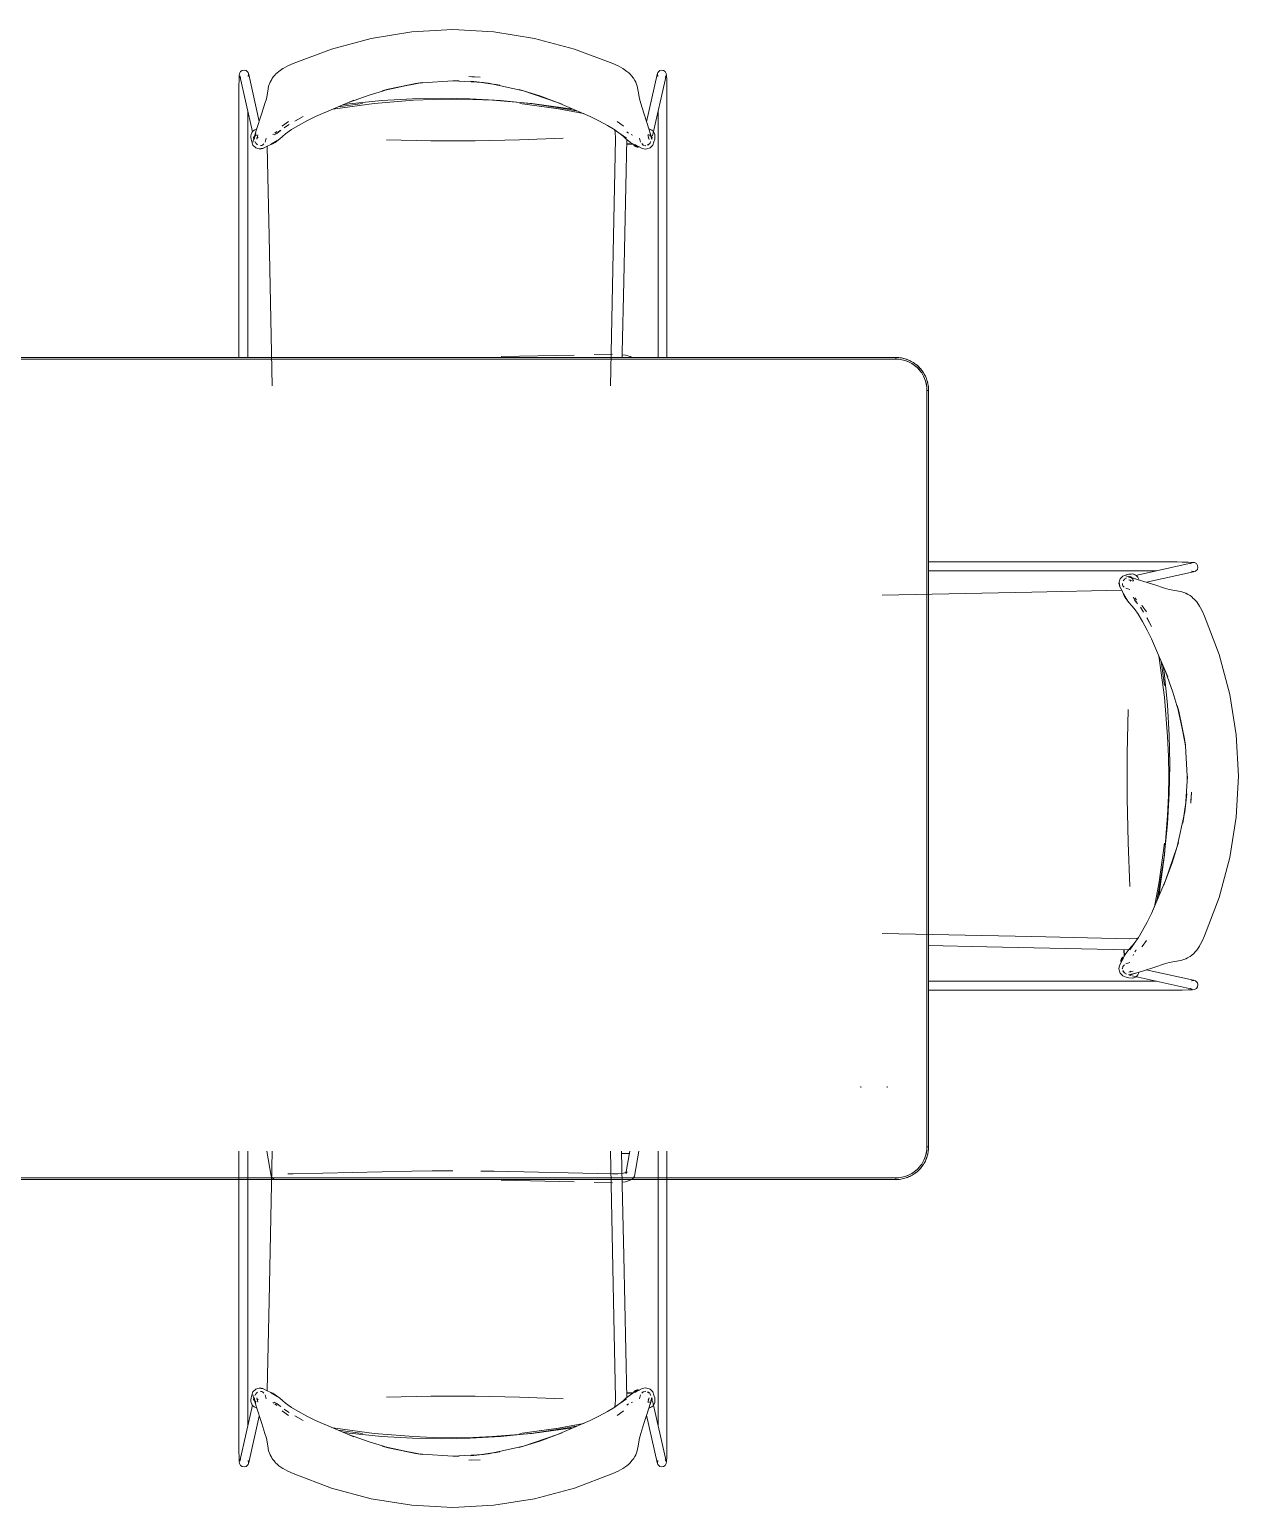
# Model space of a CAD drawing. Header units: millimetres. Extents: x 155927 to 317870, y -36033 to 97293.
# Drawn here: x 222339 to 223809, y 25196 to 26994 of the extents above; entities that cross this region are included whole.
import ezdxf

# ---------------------------------------------------------------- set-up
doc = ezdxf.new("R2010")
doc.units = ezdxf.units.MM
doc.header["$MEASUREMENT"] = 0
doc.layers.add('G-IMPT', color=8, linetype='CONTINUOUS', lineweight=9)
doc.layers.add('I-FURN', color=8, linetype='CONTINUOUS', lineweight=9)

msp = doc.modelspace()

# ---------------------------------------------------------------- linework, layer by layer
at = {"layer": 'G-IMPT'}
for p, q in [((222754.3, 26983.2), (222803.7, 26991.3)), ((222853.6, 26993.9), (222803.7, 26991.3)), ((222853.6, 26993.9), (222903.5, 26991.3)), ((222952.9, 26983.2), (222903.5, 26991.3)), ((222705.9, 26970.2), (222659.2, 26952.7)), ((222705.9, 26970.2), (222754.3, 26983.2)), ((222952.9, 26983.2), (223001.4, 26970.2)), ((223001.4, 26970.2), (223048.2, 26952.6)), ((222647.1, 26946.6), (222652.7, 26949.8)), ((222659.2, 26952.7), (222652.7, 26949.8)), ((223048.2, 26952.6), (223054.6, 26949.8)), ((223054.6, 26949.8), (223060.2, 26946.6)), ((222593.4, 26932.7), (222593.3, 26925.5)), ((222593.7, 26937.9), (222593.4, 26932.7)), ((222594.1, 26940.4), (222593.7, 26937.9)), ((222594.1, 26940.4), (222595.3, 26942.7)), ((222594.3, 26937.7), (222609.7, 26869.5)), ((222594.3, 26937.7), (222595.3, 26935.6)), ((222595.3, 26935.6), (222595.1, 26935.8)), ((222595.3, 26942.7), (222597.4, 26944.2)), ((222597.4, 26944.2), (222600.1, 26944.6)), ((222602.2, 26943.9), (222600.1, 26944.6)), ((222602.2, 26943.9), (222604.1, 26942.1)), ((222604.4, 26941.8), (222604.1, 26942.1)), ((222605.2, 26939.3), (222604.4, 26941.8)), ((222604.4, 26936.9), (222604.9, 26939.5)), ((222604.6, 26937.2), (222604.9, 26939.5)), ((222618, 26881.9), (222605.2, 26939.3)), ((222629.4, 26924.9), (222631.2, 26929.8)), ((222634.2, 26935.1), (222631.2, 26929.8)), ((222632.4, 26932.1), (222631.2, 26929.8)), ((222631.8, 26930.8), (222631.2, 26929.8)), ((222631.8, 26930.8), (222634.2, 26935.1)), ((222634, 26934.6), (222632.4, 26932.1)), ((222634.2, 26935.1), (222634, 26934.6)), ((222634.2, 26935.1), (222635.7, 26937)), ((222635.7, 26937), (222637.5, 26938.9)), ((222638, 26939.5), (222637.5, 26938.9)), ((222638, 26939.5), (222639.8, 26941.3)), ((222641.9, 26943), (222639.8, 26941.3)), ((222641.9, 26943), (222646.8, 26946.4)), ((222647.1, 26946.6), (222646.8, 26946.4)), ((222816.7, 26929.4), (222810.3, 26928.3)), ((222816.7, 26929.4), (222813.2, 26929)), ((222816.7, 26929.2), (222853.6, 26931.7)), ((222853.6, 26931.7), (222890.6, 26929.4)), ((222853.6, 26931.7), (222861.1, 26931.6)), ((222853.6, 26931.7), (222861.1, 26931.6)), ((222886.7, 26935.9), (222873.1, 26936.6)), ((222897, 26928.7), (222875.4, 26931.1)), ((222875.4, 26931.1), (222885.7, 26930)), ((222876.5, 26936.4), (222886.7, 26935.9)), ((222890.6, 26929.4), (222885.7, 26930)), ((222897, 26928.7), (222885.7, 26930)), ((222896.7, 26928.3), (222885.7, 26930)), ((223060.5, 26946.4), (223060.2, 26946.6)), ((223060.5, 26946.4), (223065.4, 26943)), ((223065.4, 26943), (223067.5, 26941.3)), ((223069.3, 26939.5), (223067.5, 26941.3)), ((223071.5, 26937), (223069.3, 26939.5)), ((223073.1, 26935.1), (223071.5, 26937)), ((223073.1, 26935.1), (223073.3, 26934.6)), ((223073.3, 26934.6), (223074.8, 26932.1)), ((223076, 26929.8), (223074.8, 26932.1)), ((223076, 26929.8), (223077.8, 26924.9)), ((223102.1, 26939.3), (223089.2, 26881.7)), ((223096.5, 26864.7), (223113, 26937.7)), ((223102.1, 26939.3), (223102.9, 26941.8)), ((223102.8, 26936.9), (223102.4, 26939.5)), ((223102.7, 26937.2), (223102.4, 26939.5)), ((223104.8, 26943.5), (223102.9, 26941.8)), ((223102.9, 26941.8), (223103.2, 26942.1)), ((223104.8, 26943.5), (223105.1, 26943.9)), ((223107.2, 26944.6), (223105.1, 26943.9)), ((223107.2, 26944.6), (223109.9, 26944.2)), ((223112, 26942.7), (223109.9, 26944.2)), ((223113, 26937.7), (223111.9, 26935.5)), ((223112.1, 26935.8), (223111.9, 26935.5)), ((223113.2, 26940.4), (223112, 26942.7)), ((223113.6, 26937.9), (223113.2, 26940.4)), ((223113.8, 26932.7), (223113.6, 26937.9)), ((223114, 26925.5), (223113.8, 26932.7)), ((222593.2, 26919.3), (222593.3, 26925.5)), ((222593.2, 26594.9), (222593.2, 26919.3)), ((222626.7, 26909.6), (222628.3, 26918.8)), ((222628.3, 26918.8), (222629.4, 26924.9)), ((222751.6, 26913.9), (222726.6, 26905.3)), ((222751.6, 26913.9), (222767.8, 26919.1)), ((222767.7, 26919.4), (222810.3, 26928.7)), ((222767.7, 26919.4), (222774.8, 26921.3)), ((222774.8, 26921.3), (222767.8, 26919.1)), ((222774.8, 26921.3), (222810.3, 26928.7)), ((222810.3, 26928.3), (222774.8, 26921.3)), ((222816.7, 26929.2), (222811.3, 26928.8)), ((222910.8, 26926.2), (222896.7, 26928.3)), ((222897, 26928.7), (222939.5, 26919.4)), ((222910.8, 26926.2), (222903.7, 26927.5)), ((222939.5, 26919.4), (222934.3, 26920.8)), ((222934.3, 26920.8), (222939.5, 26919.2)), ((222980.7, 26905.3), (222939.5, 26919.4)), ((222939.5, 26919.4), (222959.2, 26913.3)), ((222959.2, 26913.3), (222939.5, 26919.2)), ((222980.7, 26905.3), (222959.2, 26913.3)), ((222980.7, 26905.2), (222959.2, 26913.3)), ((223078.9, 26918.8), (223077.8, 26924.9)), ((223078.9, 26918.8), (223080.5, 26909.6)), ((223114, 26925.5), (223114, 26919.3)), ((223114, 26594.9), (223114, 26919.3)), ((222604.1, 26894.2), (222604.1, 26594.9)), ((222625, 26904), (222621.2, 26892)), ((222626.7, 26909.6), (222625, 26904)), ((222686.6, 26888), (222733, 26907.9)), ((222710.4, 26897.6), (222708.6, 26897.2)), ((222757.7, 26904), (222710.4, 26897.6)), ((222714, 26899.7), (222743.6, 26903.8)), ((222714, 26899.7), (222743.6, 26903.8)), ((222719.8, 26902.2), (222727.5, 26903.4)), ((222726.6, 26905.3), (222733, 26907.9)), ((222767.2, 26907.5), (222727.5, 26903.4)), ((222757.7, 26904), (222805.5, 26907.8)), ((222767.2, 26907.5), (222804.3, 26909.6)), ((222820.6, 26909.9), (222804.3, 26909.6)), ((222805.5, 26907.8), (222829.6, 26908.7)), ((222820.6, 26909.9), (222839.4, 26910.3)), ((222853.6, 26909.1), (222829.6, 26908.7)), ((222858.3, 26909.9), (222839.4, 26910.3)), ((222877.7, 26908.8), (222853.6, 26909.1)), ((222874.5, 26909.6), (222858.3, 26909.9)), ((222911.6, 26907.5), (222874.5, 26909.6)), ((222901.8, 26907.8), (222877.7, 26908.8)), ((222901.8, 26907.8), (222949.6, 26904)), ((222951.4, 26903.4), (222911.6, 26907.5)), ((222982.3, 26897.4), (222935.2, 26903.8)), ((222935.2, 26903.8), (222982.5, 26897.3)), ((222949.6, 26904), (222996.9, 26897.6)), ((222990.5, 26897.5), (222951.4, 26903.4)), ((222986.5, 26903.1), (222980.7, 26905.3)), ((222980.7, 26905.3), (223020.7, 26888.1)), ((222986.5, 26903.1), (222980.7, 26905.2)), ((222982.3, 26897.4), (223012.6, 26891.6)), ((223012.6, 26891.6), (222982.5, 26897.3)), ((222990.5, 26897.5), (223005.6, 26894.6)), ((222996.9, 26897.6), (223000.1, 26897)), ((223080.5, 26909.6), (223082.2, 26904)), ((223086.1, 26892), (223082.2, 26904)), ((223103.2, 26594.9), (223103.2, 26894.2)), ((222621.2, 26892), (222614.4, 26870.9)), ((222645.9, 26876.3), (222646.4, 26876.7)), ((222653.7, 26882), (222646.4, 26876.7)), ((222648.4, 26874.5), (222654.4, 26878.5)), ((222648.4, 26874.5), (222652.4, 26877.2)), ((222654.4, 26878.5), (222652.4, 26877.2)), ((222656.6, 26871.9), (222665.6, 26877.3)), ((222661.2, 26882.5), (222671.6, 26888)), ((222661.2, 26882.5), (222662.2, 26883)), ((222671.6, 26888), (222662.2, 26883)), ((222676, 26882.7), (222665.6, 26877.3)), ((222686.6, 26888), (222676, 26882.7)), ((223011.3, 26892.2), (223020.7, 26888.1)), ((223011.3, 26892.2), (223020.7, 26888)), ((223031.3, 26882.7), (223020.7, 26888)), ((223031.3, 26882.7), (223041.7, 26877.3)), ((223041.7, 26877.3), (223050.7, 26871.9)), ((223060.8, 26876.7), (223053.5, 26882)), ((223061.3, 26876.3), (223060.8, 26876.7)), ((223090, 26879.5), (223086.1, 26892)), ((223093.8, 26867.8), (223090, 26879.5)), ((222608.1, 26866.3), (222607.8, 26864.6)), ((222607.9, 26863.3), (222607.8, 26864.6)), ((222608.1, 26860.6), (222607.9, 26863.3)), ((222608.1, 26866.3), (222609.8, 26869.7)), ((222608.1, 26866.3), (222609.6, 26869.5)), ((222608.1, 26866.3), (222608.2, 26866.6)), ((222609.1, 26857.3), (222608.1, 26860.6)), ((222609.8, 26869.7), (222608.2, 26866.6)), ((222609.6, 26869.5), (222611.7, 26871.6)), ((222611.4, 26871.3), (222609.6, 26869.5)), ((222609.8, 26869.7), (222609.6, 26869.5)), ((222611.4, 26871.3), (222609.8, 26869.7)), ((222610.2, 26857), (222612.6, 26864.9)), ((222610.2, 26857), (222611.9, 26862.6)), ((222611.1, 26861.7), (222612.6, 26864.9)), ((222611.1, 26861.7), (222612.4, 26863.8)), ((222611.1, 26863.3), (222611.5, 26861.4)), ((222611.9, 26871.7), (222611.7, 26871.6)), ((222611.7, 26860.3), (222613.8, 26868.4)), ((222611.7, 26860.3), (222613.4, 26867.2)), ((222614.1, 26872.8), (222611.9, 26871.7)), ((222611.9, 26862.6), (222614.4, 26870.9)), ((222612.4, 26863.8), (222614.2, 26865.4)), ((222613.5, 26856.1), (222612.7, 26857.7)), ((222613.8, 26868.4), (222613.4, 26867.2)), ((222614.1, 26872.8), (222614.2, 26872.8)), ((222614.1, 26872.8), (222614.6, 26872.8)), ((222614.1, 26872.8), (222614.6, 26872.8)), ((222614.2, 26872.8), (222614.6, 26872.8)), ((222614.6, 26865.7), (222614.2, 26865.4)), ((222614.9, 26860.4), (222616.4, 26865.9)), ((222614.9, 26860.4), (222616.1, 26862.8)), ((222615.1, 26861.6), (222616.6, 26863.1)), ((222615.1, 26861.6), (222616.1, 26862.8)), ((222616.6, 26863.1), (222615.5, 26862.2)), ((222625.3, 26856.9), (222626.6, 26861.8)), ((222640, 26858.8), (222631.7, 26854)), ((222635.8, 26866.8), (222634.6, 26866.1)), ((222636.1, 26866), (222639.9, 26867.9)), ((222639.3, 26867.6), (222636.1, 26866)), ((222636.4, 26856.5), (222640, 26858.8)), ((222637, 26867.7), (222639.4, 26869.8)), ((222637.6, 26856.7), (222643.1, 26861)), ((222639.3, 26867.6), (222642, 26869.3)), ((222639.3, 26867.6), (222641.5, 26869)), ((222639.3, 26867.6), (222639.9, 26867.9)), ((222641.1, 26869.2), (222644.2, 26871.3)), ((222643.6, 26870.9), (222641.1, 26869.2)), ((222641.5, 26869), (222642, 26869.3)), ((222643.1, 26861), (222646.3, 26864)), ((222643.6, 26870.9), (222644.2, 26871.3)), ((222650, 26867), (222646.3, 26864)), ((222650, 26867), (222657.4, 26872.4)), ((222656.6, 26871.9), (222657.4, 26872.4)), ((222772.7, 26859.6), (222826.6, 26858.6)), ((222880.7, 26858.6), (222826.6, 26858.6)), ((222880.7, 26858.6), (222934.6, 26859.6)), ((222987.8, 26861.7), (222934.6, 26859.6)), ((223051.5, 26861.2), (223048.9, 26742.4)), ((223057.3, 26867), (223049.9, 26872.4)), ((223049.9, 26872.4), (223050.7, 26871.9)), ((223050.4, 26872.5), (223051.1, 26869.6)), ((223051.1, 26869.6), (223051.5, 26861.2)), ((223065, 26861.9), (223056.8, 26867.5)), ((223061, 26864), (223056.8, 26867.5)), ((223065, 26861.9), (223057.3, 26867)), ((223061, 26864), (223064.2, 26861)), ((223065.2, 26860.7), (223061.4, 26687.8)), ((223069.6, 26856.7), (223064.2, 26861)), ((223065.2, 26869.3), (223065.8, 26869)), ((223067.4, 26867.9), (223065.8, 26869)), ((223070.6, 26866.2), (223072, 26865.6)), ((223082, 26857), (223080.7, 26861.8)), ((223092.4, 26860.3), (223090.8, 26865.9)), ((223091.1, 26862.7), (223092.2, 26861.6)), ((223091.1, 26862.7), (223091.8, 26862.1)), ((223092.4, 26860.3), (223091.4, 26862.4)), ((223092.2, 26861.6), (223091.4, 26862.4)), ((223091.6, 26866.2), (223093, 26865.4)), ((223093.1, 26872.8), (223093, 26872.8)), ((223095.4, 26871.7), (223093, 26872.8)), ((223093, 26872.8), (223095.6, 26871.6)), ((223093.1, 26872.8), (223095.6, 26871.6)), ((223094.9, 26863.8), (223093.4, 26865.1)), ((223095.4, 26862.6), (223093.6, 26868.4)), ((223095.6, 26860.3), (223093.6, 26868.4)), ((223093.8, 26867.8), (223095.6, 26860.3)), ((223094.6, 26857.8), (223093.8, 26856.1)), ((223094.7, 26864.9), (223095.4, 26862.6)), ((223094.7, 26864.9), (223096.2, 26861.7)), ((223094.9, 26863.8), (223096.2, 26861.7)), ((223095.4, 26871.7), (223095.6, 26871.6)), ((223097.5, 26869.7), (223095.6, 26871.6)), ((223095.8, 26861.3), (223096.2, 26863.3)), ((223097.5, 26869.7), (223097.7, 26869.5)), ((223099.1, 26866.6), (223097.7, 26869.5)), ((223099.2, 26860.6), (223098.2, 26857.3)), ((223099.2, 26866.3), (223099.1, 26866.6)), ((223099.2, 26866.3), (223099.4, 26864.6)), ((223099.2, 26860.6), (223099.4, 26864.6)), ((222609.1, 26857.3), (222610.4, 26853.1)), ((222613.7, 26850), (222610.4, 26853.1)), ((222613, 26857.3), (222613.5, 26856.1)), ((222616, 26853.5), (222613.7, 26855.5)), ((222615, 26849.5), (222613.7, 26850)), ((222619.2, 26848.3), (222615, 26849.5)), ((222617.8, 26848.8), (222622.9, 26849.6)), ((222617.8, 26848.8), (222622.5, 26849.3)), ((222619.2, 26848.3), (222622.9, 26849.6)), ((222619.5, 26852.7), (222621.1, 26852.9)), ((222622.1, 26853.4), (222621.1, 26852.9)), ((222622.1, 26853.4), (222623.7, 26854.9)), ((222622.5, 26849.3), (222628.5, 26852.3)), ((222627.5, 26851.8), (222630, 26742.4)), ((222634.5, 26854.8), (222628.5, 26852.3)), ((222636.4, 26856.5), (222631.7, 26854)), ((222634.5, 26854.8), (222637.6, 26856.7)), ((223072.4, 26855), (223065.7, 26854.7)), ((223072.4, 26855), (223065.7, 26854.7)), ((223065.7, 26854.3), (223073.1, 26854.6)), ((223072.7, 26854.8), (223069.6, 26856.7)), ((223072.7, 26854.8), (223077.6, 26852.6)), ((223084, 26849.2), (223075.6, 26853.6)), ((223077.6, 26852.6), (223075.6, 26853.6)), ((223085.2, 26853.4), (223083.4, 26855.1)), ((223084, 26849.2), (223088.1, 26848.3)), ((223085.2, 26853.4), (223085.8, 26853.1)), ((223085.8, 26853.1), (223087.7, 26852.7)), ((223088.3, 26852.6), (223087.7, 26852.7)), ((223092.3, 26849.5), (223088.1, 26848.3)), ((223091.9, 26854.3), (223090.3, 26853.1)), ((223090.3, 26853.1), (223091.3, 26853.9)), ((223090.8, 26853.3), (223093.5, 26855.5)), ((223091.9, 26854.3), (223091.3, 26853.9)), ((223093.6, 26850), (223092.3, 26849.5)), ((223096.8, 26853.1), (223093.6, 26850)), ((223094.2, 26857.3), (223093.8, 26856.1)), ((223096.8, 26853.1), (223098.2, 26857.3)), ((222630, 26742.4), (222633.6, 26560.6)), ((223045.2, 26560.4), (223048.9, 26742.4)), ((223059.6, 26601.2), (223061.4, 26687.8)), ((223392.4, 26595), (221472.4, 26595)), ((223001.1, 26598), (222912.2, 26596)), ((223047.6, 26599.1), (223025.4, 26598.5)), ((223059.4, 26594.9), (223059.6, 26601.2)), ((223059.4, 26598.3), (223063.6, 26597.8)), ((223063.6, 26597.8), (223069.1, 26596)), ((223069.1, 26596), (223071.3, 26595)), ((223392.4, 26593), (223392.4, 26595)), ((223392.4, 26595), (223392.4, 26593)), ((223430.4, 26555), (223432.4, 26555)), ((223432.4, 26555), (223430.4, 26555)), ((223432.4, 25635), (223432.4, 26555)), ((223432.3, 26346.3), (223734.7, 26346.3)), ((223753.1, 26345.2), (223686, 26330.1)), ((223734.7, 26346.3), (223741, 26346.2)), ((223748.2, 26346.1), (223741, 26346.2)), ((223753.4, 26345.8), (223748.2, 26346.1)), ((223753.1, 26345.2), (223751, 26344.2)), ((223751, 26344.2), (223751.2, 26344.4)), ((223755.8, 26345.5), (223753.4, 26345.8)), ((223755.8, 26345.5), (223758.2, 26344.3)), ((223759.3, 26337.3), (223757.5, 26335.5)), ((223758.2, 26344.3), (223759.7, 26342.1)), ((223759.3, 26337.3), (223760, 26339.4)), ((223759.7, 26342.1), (223760, 26339.4)), ((223709.6, 26335.4), (223432.1, 26335.4)), ((223663.8, 26320.3), (223664.9, 26324.5)), ((223663.8, 26320.3), (223665, 26316.6)), ((223664.2, 26321.7), (223665, 26316.6)), ((223664.2, 26321.7), (223664.7, 26317)), ((223664.9, 26324.5), (223665.4, 26325.9)), ((223665.4, 26325.9), (223668.5, 26329.1)), ((223668.2, 26320), (223668.4, 26318.4)), ((223668.8, 26317.4), (223668.4, 26318.4)), ((223672.8, 26330.5), (223668.5, 26329.1)), ((223669, 26323.5), (223671, 26325.8)), ((223671.5, 26326), (223673.1, 26326.8)), ((223672.8, 26326.5), (223671.5, 26326)), ((223672.4, 26329.3), (223678, 26327.6)), ((223672.4, 26329.3), (223680.3, 26326.9)), ((223672.8, 26330.5), (223676, 26331.4)), ((223675.7, 26327.8), (223683.9, 26325.7)), ((223675.7, 26327.8), (223682.6, 26326.1)), ((223675.8, 26324.6), (223678.2, 26323.4)), ((223675.8, 26324.6), (223681.3, 26323.1)), ((223676, 26331.4), (223678.8, 26331.6)), ((223678.7, 26328.4), (223676.8, 26328)), ((223677.1, 26328.4), (223679.2, 26327.1)), ((223677.1, 26328.4), (223680.3, 26326.9)), ((223677.1, 26324.4), (223678.2, 26323.4)), ((223677.1, 26324.4), (223678.5, 26323)), ((223678.5, 26323), (223677.6, 26324)), ((223678, 26327.6), (223686.3, 26325.1)), ((223678.8, 26331.6), (223680.1, 26331.7)), ((223679.2, 26327.1), (223680.9, 26325.3)), ((223681.7, 26331.4), (223680.1, 26331.7)), ((223681.8, 26323.4), (223680.9, 26325.3)), ((223681.7, 26331.4), (223685.2, 26329.7)), ((223681.7, 26331.4), (223682, 26331.3)), ((223681.7, 26331.4), (223684.9, 26329.9)), ((223685.2, 26329.7), (223682, 26331.3)), ((223683.9, 26325.7), (223682.6, 26326.1)), ((223686.7, 26328.1), (223684.9, 26329.9)), ((223685.2, 26329.7), (223684.9, 26329.9)), ((223684.9, 26329.9), (223687, 26327.8)), ((223686.7, 26328.1), (223685.2, 26329.7)), ((223707.4, 26318.3), (223686.3, 26325.1)), ((223687.1, 26327.6), (223687, 26327.8)), ((223688.2, 26325.4), (223687.1, 26327.6)), ((223688.2, 26325.4), (223688.2, 26325.3)), ((223697.3, 26321.5), (223754.7, 26334.3)), ((223719.4, 26314.5), (223707.4, 26318.3)), ((223752.4, 26335.1), (223754.9, 26334.6)), ((223752.6, 26334.9), (223754.9, 26334.6)), ((223754.7, 26334.3), (223757.2, 26335.2)), ((223757.2, 26335.2), (223757.5, 26335.5)), ((223557.8, 26309.5), (223376, 26305.9)), ((223667.2, 26312), (223557.8, 26309.5)), ((223664.7, 26317), (223667.7, 26311.1)), ((223670.2, 26305), (223667.7, 26311.1)), ((223668.8, 26317.4), (223670.3, 26315.8)), ((223672, 26303.1), (223669.5, 26307.8)), ((223674.3, 26299.5), (223669.5, 26307.8)), ((223670.2, 26305), (223672.2, 26301.9)), ((223672, 26303.1), (223674.3, 26299.5)), ((223672.2, 26301.9), (223676.5, 26296.4)), ((223672.4, 26314.2), (223677.2, 26312.9)), ((223683, 26300.2), (223681.4, 26303.4)), ((223681.4, 26303.4), (223683.4, 26299.6)), ((223683, 26300.2), (223683.4, 26299.6)), ((223683, 26300.2), (223684.4, 26298)), ((223683, 26300.2), (223684.8, 26297.5)), ((223683.2, 26302.6), (223685.3, 26300.1)), ((223725, 26312.8), (223719.4, 26314.5)), ((223725, 26312.8), (223734.2, 26311.2)), ((223734.2, 26311.2), (223740.3, 26310.1)), ((223740.3, 26310.1), (223745.3, 26308.3)), ((223746.2, 26307.7), (223745.3, 26308.3)), ((223750.5, 26305.3), (223745.3, 26308.3)), ((223747.5, 26307.1), (223745.3, 26308.3)), ((223746.2, 26307.7), (223750.5, 26305.3)), ((223750.1, 26305.5), (223747.5, 26307.1)), ((223750.5, 26305.3), (223750.1, 26305.5)), ((223750.5, 26305.3), (223752.5, 26303.8)), ((223752.5, 26303.8), (223754.3, 26302)), ((223754.9, 26301.5), (223754.3, 26302)), ((223754.9, 26301.5), (223756.7, 26299.7)), ((223676.5, 26296.4), (223679.4, 26293.2)), ((223682.4, 26289.5), (223679.4, 26293.2)), ((223682.4, 26289.5), (223687.9, 26282.2)), ((223684.4, 26298), (223684.8, 26297.5)), ((223686.3, 26295.9), (223684.6, 26298.4)), ((223684.6, 26298.4), (223686.7, 26295.3)), ((223686.3, 26295.9), (223686.7, 26295.3)), ((223687.4, 26282.9), (223687.9, 26282.2)), ((223687.4, 26282.9), (223692.7, 26273.9)), ((223690, 26291.1), (223693.9, 26285.1)), ((223690, 26291.1), (223692.6, 26287.1)), ((223691.8, 26293.6), (223692.2, 26293.1)), ((223697.4, 26285.8), (223692.2, 26293.1)), ((223693.9, 26285.1), (223692.6, 26287.1)), ((223758.5, 26297.6), (223756.7, 26299.7)), ((223758.5, 26297.6), (223761.8, 26292.7)), ((223762, 26292.4), (223761.8, 26292.7)), ((223762, 26292.4), (223765.2, 26286.8)), ((223768.1, 26280.3), (223765.2, 26286.8)), ((223698.2, 26263.5), (223692.7, 26273.9)), ((223697.9, 26278.3), (223703.4, 26267.9)), ((223697.9, 26278.3), (223698.5, 26277.3)), ((223703.4, 26267.9), (223698.5, 26277.3)), ((223785.7, 26233.6), (223768.1, 26280.3)), ((223703.5, 26252.9), (223698.2, 26263.5)), ((223703.5, 26252.9), (223723.3, 26206.5)), ((223713, 26229.1), (223712.5, 26231.7)), ((223719.4, 26181.8), (223713, 26229.1)), ((223785.7, 26233.6), (223798.7, 26185.2)), ((223715.2, 26225.5), (223719.2, 26195.9)), ((223715.2, 26225.5), (223719.2, 26195.9)), ((223717.7, 26219.7), (223718.8, 26212.1)), ((223722.9, 26172.3), (223718.8, 26212.1)), ((223729.3, 26187.9), (223720.7, 26212.9)), ((223720.7, 26212.9), (223723.3, 26206.5)), ((223719.4, 26181.8), (223723.2, 26134)), ((223729.3, 26187.9), (223734.5, 26171.7)), ((223798.7, 26185.2), (223806.7, 26135.8)), ((223675, 26166.8), (223674, 26112.9)), ((223722.9, 26172.3), (223725, 26135.2)), ((223736.7, 26164.7), (223734.5, 26171.7)), ((223734.9, 26171.8), (223736.7, 26164.7)), ((223734.9, 26171.8), (223744.1, 26129.3)), ((223743.7, 26129.2), (223736.7, 26164.7)), ((223736.7, 26164.7), (223744.1, 26129.3)), ((223723.2, 26134), (223724.2, 26110)), ((223725.4, 26118.9), (223725, 26135.2)), ((223744.8, 26122.8), (223743.7, 26129.2)), ((223744.7, 26122.8), (223744.3, 26127)), ((223744.8, 26122.8), (223744.4, 26126.3)), ((223744.7, 26122.8), (223747.1, 26085.9)), ((223809.3, 26085.9), (223806.7, 26135.8)), ((223674, 26058.8), (223674, 26112.9)), ((223724.5, 26085.9), (223724.2, 26110)), ((223725.4, 26118.9), (223725.8, 26100.1)), ((223724.2, 26061.8), (223724.5, 26085.9)), ((223725.4, 26081.2), (223725.8, 26100.1)), ((223747.2, 26085.9), (223744.8, 26048.9)), ((223747.2, 26085.9), (223747, 26078.4)), ((223747.1, 26085.9), (223747, 26078.4)), ((223809.3, 26085.9), (223806.7, 26036)), ((223725, 26065), (223725.4, 26081.2)), ((223674, 26058.8), (223675, 26004.9)), ((223722.9, 26027.9), (223725, 26065)), ((223723.2, 26037.7), (223724.2, 26061.8)), ((223743.7, 26042.8), (223745.4, 26053.8)), ((223744.1, 26042.5), (223746.5, 26064.1)), ((223744.1, 26042.5), (223745.4, 26053.8)), ((223744.8, 26048.9), (223745.4, 26053.8)), ((223746.5, 26064.1), (223745.4, 26053.8)), ((223751.3, 26052.8), (223752, 26066.4)), ((223751.9, 26063), (223751.3, 26052.8)), ((223723.2, 26037.7), (223719.4, 25989.9)), ((223744.1, 26042.5), (223734.9, 26000)), ((223741.6, 26028.7), (223743.7, 26042.8)), ((223741.6, 26028.7), (223742.9, 26035.9)), ((223798.7, 25986.6), (223806.7, 26036)), ((223718.8, 25988.1), (223722.9, 26027.9)), ((223677.1, 25951.7), (223675, 26004.9)), ((223712.8, 25957.2), (223719.2, 26004.3)), ((223719.2, 26004.3), (223712.8, 25957)), ((223720.7, 25958.8), (223734.9, 26000)), ((223734.9, 26000), (223728.7, 25980.3)), ((223728.7, 25980.3), (223734.7, 26000)), ((223736.3, 26005.2), (223734.7, 26000)), ((223734.9, 26000), (223736.3, 26005.2)), ((223712.9, 25949), (223718.8, 25988.1)), ((223719.4, 25989.9), (223713, 25942.6)), ((223720.7, 25958.8), (223728.7, 25980.3)), ((223720.7, 25958.8), (223728.7, 25980.3)), ((223798.7, 25986.6), (223785.7, 25938.1)), ((223720.7, 25958.8), (223703.5, 25918.8)), ((223718.5, 25953), (223720.7, 25958.8)), ((223718.5, 25953), (223720.7, 25958.8)), ((223712.8, 25957.2), (223707, 25926.9)), ((223707, 25926.9), (223712.8, 25957)), ((223712.9, 25949), (223710, 25933.9)), ((223713, 25942.6), (223712.4, 25939.5)), ((223707.6, 25928.2), (223703.5, 25918.8)), ((223707.6, 25928.2), (223703.5, 25918.8)), ((223785.7, 25938.1), (223768, 25891.3)), ((223698.2, 25908.2), (223692.7, 25897.8)), ((223698.2, 25908.2), (223703.5, 25918.8)), ((223375.8, 25894.3), (223557.8, 25890.6)), ((223676.7, 25888), (223557.8, 25890.6)), ((223685.1, 25888.4), (223676.7, 25888)), ((223682.4, 25882.2), (223687.9, 25889.6)), ((223687.9, 25889.1), (223685.1, 25888.4)), ((223692.7, 25897.8), (223687.4, 25888.8)), ((223687.9, 25889.6), (223687.4, 25888.8)), ((223768, 25891.3), (223765.2, 25884.9)), ((223432.1, 25879.6), (223503.2, 25878.1)), ((223676.1, 25874.3), (223503.2, 25878.1)), ((223669.7, 25874.5), (223670.1, 25866.4)), ((223670.5, 25867.2), (223670.1, 25874.5)), ((223670.5, 25867.1), (223670.1, 25874.5)), ((223670.2, 25866.8), (223672.2, 25869.9)), ((223672.2, 25869.9), (223676.5, 25875.3)), ((223679.4, 25878.5), (223676.5, 25875.3)), ((223677.3, 25874.5), (223682.9, 25882.7)), ((223677.3, 25874.5), (223682.4, 25882.2)), ((223679.4, 25878.5), (223682.9, 25882.7)), ((223681.6, 25868.9), (223681.1, 25867.5)), ((223683.4, 25872.1), (223684.4, 25873.7)), ((223684.8, 25874.3), (223684.4, 25873.7)), ((223691.8, 25878.2), (223692.2, 25878.7)), ((223692.2, 25878.7), (223697.4, 25886)), ((223752.5, 25868), (223754.9, 25870.2)), ((223754.9, 25870.2), (223756.7, 25872)), ((223758.5, 25874.1), (223756.7, 25872)), ((223761.8, 25879), (223758.5, 25874.1)), ((223761.8, 25879), (223762, 25879.3)), ((223765.2, 25884.9), (223762, 25879.3)), ((223664.6, 25855.5), (223663.8, 25851.4)), ((223664.9, 25847.2), (223663.8, 25851.4)), ((223664.6, 25855.5), (223669, 25863.9)), ((223670.2, 25866.8), (223668, 25862)), ((223668, 25862), (223669, 25863.9)), ((223668, 25851.2), (223668.1, 25851.8)), ((223668.5, 25853.7), (223668.1, 25851.8)), ((223668.8, 25854.3), (223668.5, 25853.7)), ((223668.8, 25854.3), (223670.5, 25856.1)), ((223672.5, 25857.5), (223677.2, 25858.9)), ((223695, 25849.5), (223707.4, 25853.4)), ((223707.4, 25853.4), (223719.4, 25857.3)), ((223725, 25859), (223719.4, 25857.3)), ((223734.3, 25860.6), (223725, 25859)), ((223734.3, 25860.6), (223740.3, 25861.7)), ((223745.3, 25863.5), (223740.3, 25861.7)), ((223745.3, 25863.5), (223747.5, 25864.7)), ((223750.1, 25866.2), (223747.5, 25864.7)), ((223750.5, 25866.5), (223750.1, 25866.2)), ((223750.5, 25866.5), (223752.5, 25868)), ((223432.3, 25836.3), (223709.6, 25836.3)), ((223665.4, 25845.9), (223664.9, 25847.2)), ((223668.5, 25842.7), (223665.4, 25845.9)), ((223668.5, 25842.7), (223672.8, 25841.3)), ((223669.7, 25847.6), (223668.6, 25849.2)), ((223668.6, 25849.2), (223669.3, 25848.2)), ((223668.7, 25848.7), (223670.9, 25846)), ((223669.7, 25847.6), (223669.3, 25848.2)), ((223672.7, 25845.3), (223671.5, 25845.7)), ((223673.2, 25844.9), (223671.5, 25845.7)), ((223676, 25840.3), (223672.8, 25841.3)), ((223675.7, 25843.9), (223683.9, 25846)), ((223683.2, 25845.7), (223675.7, 25843.9)), ((223675.8, 25847.1), (223681.3, 25848.7)), ((223675.8, 25847.1), (223677.9, 25848.1)), ((223676, 25840.3), (223680.1, 25840.1)), ((223676.8, 25843.7), (223678.7, 25843.3)), ((223678.1, 25848.4), (223677.1, 25847.3)), ((223677.1, 25847.3), (223677.9, 25848.1)), ((223680.3, 25844.9), (223677.1, 25843.3)), ((223679.2, 25844.6), (223677.1, 25843.3)), ((223678.1, 25848.4), (223677.5, 25847.7)), ((223678, 25844.1), (223683.9, 25846)), ((223680.3, 25844.9), (223678, 25844.1)), ((223681.7, 25840.4), (223680.1, 25840.1)), ((223680.2, 25843), (223753.1, 25826.5)), ((223681.7, 25840.4), (223682, 25840.4)), ((223682, 25840.4), (223684.9, 25841.8)), ((223683.2, 25845.7), (223695, 25849.5)), ((223685.2, 25842), (223684.9, 25841.8)), ((223685.2, 25842), (223687, 25843.9)), ((223688.2, 25846.5), (223687, 25843.9)), ((223688.2, 25846.4), (223687, 25843.9)), ((223687.1, 25844.1), (223687, 25843.9)), ((223687.1, 25844.1), (223688.2, 25846.5)), ((223688.2, 25846.4), (223688.2, 25846.5)), ((223754.7, 25837.4), (223697.1, 25850.3)), ((223752.4, 25836.7), (223754.9, 25837.1)), ((223752.6, 25836.8), (223754.9, 25837.1)), ((223754.7, 25837.4), (223757.2, 25836.6)), ((223759, 25834.8), (223757.2, 25836.6)), ((223757.2, 25836.6), (223757.5, 25836.3)), ((223759, 25834.8), (223759.3, 25834.4)), ((223760, 25832.3), (223759.3, 25834.4)), ((223432.3, 25825.5), (223734.7, 25825.5)), ((223741, 25825.5), (223734.7, 25825.5)), ((223741, 25825.5), (223748.2, 25825.7)), ((223748.2, 25825.7), (223753.4, 25826)), ((223753.1, 25826.5), (223751, 25827.6)), ((223751.2, 25827.4), (223751, 25827.6)), ((223753.4, 25826), (223755.8, 25826.3)), ((223755.8, 25826.3), (223758.2, 25827.5)), ((223758.2, 25827.5), (223759.7, 25829.6)), ((223760, 25832.3), (223759.7, 25829.6)), ((223349.9, 25708.4), (223349.9, 25707)), ((223381.9, 25707), (223381.9, 25708.4)), ((223430.4, 25635), (223432.4, 25635)), ((223432.4, 25635), (223430.4, 25635)), ((222593.2, 25629.5), (222593.2, 25270.8)), ((222604.1, 25295.9), (222604.1, 25629.5)), ((222627.3, 25629.5), (222632.6, 25599.2)), ((222630, 25447.7), (222633.6, 25629.5)), ((223045.2, 25629.7), (223048.9, 25447.7)), ((223068.5, 25626.8), (223058.4, 25626.8)), ((223058.6, 25629.7), (223059.6, 25588.8)), ((223064.2, 25602.4), (223069, 25629.7)), ((223074.7, 25599.2), (223080, 25629.7)), ((223103.2, 25629.4), (223103.2, 25295.9)), ((223114, 25629.4), (223114, 25270.8)), ((222634.1, 25597.1), (222632.6, 25599.2)), ((222659.4, 25601.9), (222653, 25602.1)), ((222659.4, 25601.9), (222803.7, 25605.2)), ((222803.7, 25605.2), (222828.5, 25605.6)), ((222828.5, 25605.6), (222853.6, 25605.8)), ((222903.6, 25605.2), (222887.8, 25605.4)), ((223047.9, 25601.9), (222903.8, 25605.1)), ((223047.7, 25601.8), (222903.8, 25605.1)), ((223047.9, 25601.9), (223054.3, 25602.1)), ((223054.3, 25602.1), (223061.2, 25603)), ((223061.2, 25603), (223065.8, 25604.5)), ((223065.8, 25604.5), (223063.9, 25603.1)), ((223065.1, 25604.4), (223063.9, 25603.1)), ((223064.2, 25602.4), (223065.1, 25604.4)), ((223074.7, 25599.2), (223073.2, 25597.1)), ((221472.4, 25595), (223392.4, 25595)), ((222636, 25595.1), (222634.1, 25597.1)), ((223001.1, 25592.1), (222912.2, 25594.1)), ((223047.6, 25591), (223025.4, 25591.5)), ((223059.4, 25591.7), (223063.6, 25592.3)), ((223059.6, 25588.8), (223061.4, 25502.3)), ((223063.6, 25592.3), (223069.1, 25594.1)), ((223069.1, 25594.1), (223071.3, 25595.1)), ((223073.2, 25597.1), (223071.3, 25595.1)), ((223392.4, 25595), (223392.4, 25597)), ((223392.4, 25597), (223392.4, 25595)), ((223065.2, 25329.4), (223061.4, 25502.3)), ((222627.5, 25338.3), (222630, 25447.7)), ((223051.5, 25328.8), (223048.9, 25447.7)), ((222608.1, 25329.5), (222607.9, 25326.7)), ((222609.1, 25332.7), (222608.1, 25329.5)), ((222609.1, 25332.7), (222610.4, 25337)), ((222610.2, 25333.1), (222611.9, 25327.5)), ((222610.2, 25333.1), (222612.6, 25325.2)), ((222613.7, 25340.1), (222610.4, 25337)), ((222611.7, 25329.8), (222613.8, 25321.7)), ((222611.7, 25329.8), (222613.4, 25322.9)), ((222613.5, 25334), (222612.7, 25332.4)), ((222613, 25332.7), (222613.5, 25334)), ((222615, 25340.6), (222613.7, 25340.1)), ((222616, 25336.5), (222613.7, 25334.5)), ((222614.9, 25329.7), (222616.1, 25327.3)), ((222614.9, 25329.7), (222616.4, 25324.2)), ((222619.2, 25341.7), (222615, 25340.6)), ((222617.8, 25341.3), (222622.9, 25340.5)), ((222617.8, 25341.3), (222622.5, 25340.8)), ((222619.2, 25341.7), (222622.9, 25340.5)), ((222619.5, 25337.3), (222621.1, 25337.2)), ((222622.1, 25336.7), (222621.1, 25337.2)), ((222622.1, 25336.7), (222623.7, 25335.2)), ((222622.5, 25340.8), (222628.5, 25337.8)), ((222625.3, 25333.1), (222626.6, 25328.3)), ((222634.5, 25335.3), (222628.5, 25337.8)), ((222636.4, 25333.5), (222631.7, 25336)), ((222640, 25331.2), (222631.7, 25336)), ((222634.5, 25335.3), (222637.6, 25333.3)), ((222636.4, 25333.5), (222640, 25331.2)), ((222637.6, 25333.3), (222643.1, 25329)), ((222772.7, 25330.5), (222826.6, 25331.5)), ((222880.7, 25331.5), (222826.6, 25331.5)), ((222880.7, 25331.5), (222934.6, 25330.5)), ((222987.8, 25328.4), (222934.6, 25330.5)), ((223069.6, 25333.3), (223064.2, 25329)), ((223065, 25335.8), (223073.1, 25335.5)), ((223072.4, 25335.1), (223065, 25335.4)), ((223072.4, 25335), (223066.1, 25335.4)), ((223072.7, 25335.3), (223069.6, 25333.3)), ((223072.7, 25335.3), (223077.6, 25337.5)), ((223084, 25340.9), (223075.6, 25336.5)), ((223077.6, 25337.5), (223075.6, 25336.5)), ((223082, 25333.1), (223080.7, 25328.3)), ((223085.2, 25336.7), (223083.4, 25335)), ((223084, 25340.9), (223088.1, 25341.7)), ((223085.2, 25336.7), (223085.8, 25337)), ((223085.8, 25337), (223087.7, 25337.4)), ((223088.3, 25337.5), (223087.7, 25337.4)), ((223092.3, 25340.6), (223088.1, 25341.7)), ((223091.9, 25335.8), (223090.3, 25337)), ((223090.3, 25337), (223091.3, 25336.2)), ((223090.8, 25336.8), (223093.5, 25334.6)), ((223092.4, 25329.7), (223090.8, 25324.2)), ((223091.9, 25335.8), (223091.3, 25336.2)), ((223092.4, 25329.7), (223091.4, 25327.6)), ((223093.6, 25340.1), (223092.3, 25340.6)), ((223096.8, 25337), (223093.6, 25340.1)), ((223095.6, 25329.8), (223093.6, 25321.6)), ((223094.2, 25332.8), (223093.8, 25334)), ((223094.6, 25332.3), (223093.8, 25334)), ((223093.8, 25322.3), (223095.6, 25329.8)), ((223096.8, 25337), (223098.2, 25332.7)), ((223099.2, 25329.5), (223098.2, 25332.7)), ((223099.2, 25329.5), (223099.4, 25325.5)), ((222594.3, 25252.4), (222609.7, 25320.6)), ((222607.9, 25326.7), (222607.8, 25325.5)), ((222608.1, 25323.8), (222607.8, 25325.5)), ((222608.1, 25323.8), (222609.8, 25320.3)), ((222608.1, 25323.8), (222608.2, 25323.5)), ((222608.1, 25323.8), (222609.6, 25320.6)), ((222609.8, 25320.3), (222608.2, 25323.5)), ((222611.4, 25318.8), (222609.6, 25320.6)), ((222609.8, 25320.3), (222609.6, 25320.6)), ((222609.6, 25320.6), (222611.7, 25318.5)), ((222611.4, 25318.8), (222609.8, 25320.3)), ((222611.1, 25326.8), (222611.5, 25328.7)), ((222611.1, 25328.4), (222612.4, 25326.3)), ((222611.1, 25328.4), (222612.6, 25325.2)), ((222611.9, 25318.4), (222611.7, 25318.5)), ((222611.9, 25327.5), (222614.4, 25319.2)), ((222614.1, 25317.3), (222611.9, 25318.4)), ((222612.4, 25326.3), (222614.2, 25324.6)), ((222613.8, 25321.7), (222613.4, 25322.9)), ((222614.1, 25317.3), (222614.2, 25317.3)), ((222621.2, 25298.1), (222614.4, 25319.2)), ((222615.1, 25328.4), (222616.1, 25327.3)), ((222615.1, 25328.4), (222616.6, 25327)), ((222616.6, 25327), (222615.5, 25327.9)), ((222635.8, 25323.2), (222634.6, 25324)), ((222639.3, 25322.5), (222636.1, 25324.1)), ((222636.1, 25324.1), (222639.9, 25322.2)), ((222637, 25322.4), (222639.4, 25320.2)), ((222639.3, 25322.5), (222639.9, 25322.2)), ((222639.3, 25322.5), (222641.5, 25321.1)), ((222639.3, 25322.5), (222642, 25320.7)), ((222643.6, 25319.2), (222641.1, 25320.9)), ((222641.1, 25320.9), (222644.2, 25318.8)), ((222641.5, 25321.1), (222642, 25320.7)), ((222643.1, 25329), (222646.3, 25326.1)), ((222643.6, 25319.2), (222644.2, 25318.8)), ((222645.9, 25313.7), (222646.4, 25313.4)), ((222650, 25323.1), (222646.3, 25326.1)), ((222653.7, 25308.1), (222646.4, 25313.4)), ((222648.4, 25315.6), (222654.4, 25311.6)), ((222648.4, 25315.6), (222652.4, 25312.9)), ((222650, 25323.1), (222657.4, 25317.6)), ((222654.4, 25311.6), (222652.4, 25312.9)), ((222656.6, 25318.2), (222657.4, 25317.6)), ((222656.6, 25318.2), (222665.6, 25312.8)), ((222676, 25307.3), (222665.6, 25312.8)), ((223031.3, 25307.3), (223041.7, 25312.8)), ((223041.7, 25312.8), (223050.7, 25318.2)), ((223057.3, 25323.1), (223049.9, 25317.6)), ((223049.9, 25317.6), (223050.7, 25318.2)), ((223050.4, 25317.6), (223051.1, 25320.5)), ((223051.1, 25320.5), (223051.5, 25328.8)), ((223060.8, 25313.4), (223053.5, 25308.1)), ((223065, 25328.2), (223056.8, 25322.6)), ((223061, 25326.1), (223056.8, 25322.6)), ((223065, 25328.2), (223057.3, 25323.1)), ((223061.3, 25313.7), (223060.8, 25313.4)), ((223061, 25326.1), (223064.2, 25329)), ((223065.2, 25320.7), (223065.8, 25321.1)), ((223067.4, 25322.2), (223065.8, 25321.1)), ((223070.6, 25323.9), (223072, 25324.4)), ((223093.8, 25322.3), (223090, 25310.5)), ((223091.1, 25327.4), (223092.2, 25328.4)), ((223091.1, 25327.4), (223091.8, 25328)), ((223092.2, 25328.4), (223091.4, 25327.6)), ((223091.6, 25323.9), (223093, 25324.6)), ((223093, 25317.3), (223095.6, 25318.5)), ((223095.4, 25318.4), (223093, 25317.3)), ((223093.1, 25317.3), (223093, 25317.3)), ((223093.1, 25317.3), (223095.6, 25318.5)), ((223095.4, 25327.5), (223093.6, 25321.6)), ((223094.9, 25326.3), (223094.4, 25325.9)), ((223094.7, 25325.2), (223096.2, 25328.4)), ((223094.7, 25325.2), (223095.4, 25327.5)), ((223094.9, 25326.3), (223096.2, 25328.4)), ((223095.4, 25318.4), (223095.6, 25318.5)), ((223097.5, 25320.3), (223095.6, 25318.5)), ((223095.8, 25328.7), (223096.2, 25326.8)), ((223096.4, 25325.9), (223113, 25252.4)), ((223097.5, 25320.3), (223097.7, 25320.6)), ((223099.1, 25323.5), (223097.7, 25320.6)), ((223099.2, 25323.8), (223099.1, 25323.5)), ((223099.2, 25323.8), (223099.4, 25325.5)), ((222617.8, 25307.1), (222605.2, 25250.8)), ((222625, 25286.1), (222621.2, 25298.1)), ((222661.2, 25307.6), (222671.6, 25302.1)), ((222661.2, 25307.6), (222662.2, 25307.1)), ((222671.6, 25302.1), (222662.2, 25307.1)), ((222686.6, 25302.1), (222676, 25307.3)), ((222686.6, 25302.1), (222733, 25282.2)), ((222980.7, 25284.8), (223020.7, 25302)), ((222982.3, 25292.7), (223012.6, 25298.5)), ((223012.6, 25298.5), (222982.5, 25292.8)), ((222990.5, 25292.6), (223005.6, 25295.5)), ((223011.3, 25297.9), (223020.7, 25302.1)), ((223011.3, 25297.9), (223020.7, 25302)), ((223031.3, 25307.3), (223020.7, 25302.1)), ((223086.1, 25298.1), (223082.2, 25286.1)), ((223090, 25310.5), (223086.1, 25298.1)), ((223102.1, 25250.8), (223089.2, 25308.4)), ((222626.7, 25280.5), (222625, 25286.1)), ((222626.7, 25280.5), (222628.3, 25271.3)), ((222710.4, 25292.5), (222707.8, 25293)), ((222757.7, 25286.1), (222710.4, 25292.5)), ((222714, 25290.3), (222743.6, 25286.3)), ((222714, 25290.3), (222743.6, 25286.3)), ((222719.8, 25287.8), (222727.5, 25286.7)), ((222751.6, 25276.2), (222726.6, 25284.8)), ((222726.6, 25284.8), (222733, 25282.2)), ((222767.2, 25282.6), (222727.5, 25286.7)), ((222751.6, 25276.2), (222767.8, 25271)), ((222757.7, 25286.1), (222805.5, 25282.3)), ((222767.2, 25282.6), (222804.3, 25280.5)), ((222820.6, 25280.1), (222804.3, 25280.5)), ((222805.5, 25282.3), (222829.6, 25281.3)), ((222820.6, 25280.1), (222839.4, 25279.7)), ((222853.6, 25281), (222829.6, 25281.3)), ((222858.3, 25280.1), (222839.4, 25279.7)), ((222877.7, 25281.3), (222853.6, 25281)), ((222874.5, 25280.5), (222858.3, 25280.1)), ((222911.6, 25282.6), (222874.5, 25280.5)), ((222901.8, 25282.3), (222877.7, 25281.3)), ((222901.8, 25282.3), (222949.6, 25286.1)), ((222951.4, 25286.7), (222911.6, 25282.6)), ((222935.2, 25286.3), (222982.5, 25292.8)), ((222982.3, 25292.7), (222935.2, 25286.3)), ((222980.7, 25284.8), (222939.5, 25270.6)), ((222939.5, 25270.6), (222959.2, 25276.8)), ((222959.2, 25276.8), (222939.5, 25270.8)), ((222949.6, 25286.1), (222996.9, 25292.5)), ((222990.5, 25292.6), (222951.4, 25286.7)), ((222980.7, 25284.8), (222959.2, 25276.8)), ((222980.7, 25284.8), (222959.2, 25276.8)), ((222986.5, 25287), (222980.7, 25284.8)), ((222986.5, 25287), (222980.7, 25284.8)), ((222996.9, 25292.5), (223000.1, 25293.1)), ((223078.9, 25271.2), (223080.5, 25280.5)), ((223080.5, 25280.5), (223082.2, 25286.1)), ((222593.2, 25270.8), (222593.3, 25264.5)), ((222593.4, 25257.3), (222593.3, 25264.5)), ((222628.3, 25271.3), (222629.4, 25265.2)), ((222629.4, 25265.2), (222631.2, 25260.3)), ((222631.8, 25259.3), (222631.2, 25260.3)), ((222634.2, 25255), (222631.2, 25260.3)), ((222632.4, 25258), (222631.2, 25260.3)), ((222631.8, 25259.3), (222634.2, 25255)), ((222634, 25255.4), (222632.4, 25258)), ((222767.7, 25270.6), (222774.8, 25268.8)), ((222767.7, 25270.6), (222810.3, 25261.4)), ((222774.8, 25268.8), (222767.8, 25271)), ((222810.3, 25261.8), (222774.8, 25268.8)), ((222774.8, 25268.8), (222810.3, 25261.4)), ((222816.7, 25260.7), (222810.3, 25261.8)), ((222816.7, 25260.8), (222811.3, 25261.3)), ((222816.7, 25260.7), (222813.2, 25261.1)), ((222816.7, 25260.8), (222853.6, 25258.4)), ((222853.6, 25258.4), (222890.6, 25260.7)), ((222853.6, 25258.4), (222861.1, 25258.5)), ((222853.6, 25258.4), (222861.1, 25258.5)), ((222897, 25261.4), (222875.4, 25259)), ((222875.4, 25259), (222885.7, 25260.1)), ((222896.7, 25261.8), (222885.7, 25260.1)), ((222897, 25261.4), (222885.7, 25260.1)), ((222890.6, 25260.7), (222885.7, 25260.1)), ((222910.8, 25263.9), (222896.7, 25261.8)), ((222897, 25261.4), (222939.5, 25270.6)), ((222910.8, 25263.9), (222903.7, 25262.6)), ((222934.3, 25269.3), (222939.5, 25270.8)), ((222939.5, 25270.6), (222934.3, 25269.3)), ((223073.3, 25255.4), (223074.8, 25258)), ((223076, 25260.3), (223074.8, 25258)), ((223076, 25260.3), (223077.8, 25265.2)), ((223078.9, 25271.2), (223077.8, 25265.2)), ((223114, 25264.5), (223113.8, 25257.3)), ((223114, 25264.5), (223114, 25270.8)), ((222593.7, 25252.1), (222593.4, 25257.3)), ((222594.1, 25249.7), (222593.7, 25252.1)), ((222594.1, 25249.7), (222595.3, 25247.3)), ((222594.3, 25252.4), (222595.3, 25254.5)), ((222595.3, 25254.5), (222595.1, 25254.3)), ((222595.3, 25247.3), (222597.4, 25245.8)), ((222597.4, 25245.8), (222600.1, 25245.5)), ((222602.2, 25246.2), (222600.1, 25245.5)), ((222602.2, 25246.2), (222604.1, 25248)), ((222604.4, 25248.3), (222604.1, 25248)), ((222604.4, 25253.1), (222604.9, 25250.6)), ((222605.2, 25250.8), (222604.4, 25248.3)), ((222604.6, 25252.9), (222604.9, 25250.6)), ((222634.2, 25255), (222634, 25255.4)), ((222634.2, 25255), (222635.7, 25253.1)), ((222635.7, 25253.1), (222637.5, 25251.2)), ((222638, 25250.6), (222637.5, 25251.2)), ((222638, 25250.6), (222639.8, 25248.8)), ((222641.9, 25247), (222639.8, 25248.8)), ((222641.9, 25247), (222646.8, 25243.7)), ((222647.1, 25243.5), (222646.8, 25243.7)), ((222647.1, 25243.5), (222652.7, 25240.3)), ((222659.2, 25237.4), (222652.7, 25240.3)), ((222886.7, 25254.2), (222873.1, 25253.5)), ((222876.5, 25253.6), (222886.7, 25254.2)), ((223048.2, 25237.5), (223054.6, 25240.3)), ((223054.6, 25240.3), (223060.2, 25243.5)), ((223060.5, 25243.7), (223060.2, 25243.5)), ((223060.5, 25243.7), (223065.4, 25247)), ((223065.4, 25247), (223067.5, 25248.8)), ((223069.3, 25250.6), (223067.5, 25248.8)), ((223071.5, 25253.1), (223069.3, 25250.6)), ((223073.1, 25255), (223071.5, 25253.1)), ((223073.1, 25255), (223073.3, 25255.4)), ((223102.1, 25250.8), (223102.9, 25248.3)), ((223102.8, 25253.1), (223102.4, 25250.6)), ((223102.7, 25252.9), (223102.4, 25250.6)), ((223104.8, 25246.5), (223102.9, 25248.3)), ((223102.9, 25248.3), (223103.2, 25248)), ((223104.8, 25246.5), (223105.1, 25246.2)), ((223107.2, 25245.5), (223105.1, 25246.2)), ((223107.2, 25245.5), (223109.9, 25245.8)), ((223112, 25247.3), (223109.9, 25245.8)), ((223113, 25252.4), (223111.9, 25254.5)), ((223112.1, 25254.3), (223111.9, 25254.5)), ((223113.2, 25249.7), (223112, 25247.3)), ((223113.6, 25252.1), (223113.2, 25249.7)), ((223113.8, 25257.3), (223113.6, 25252.1)), ((222705.9, 25219.8), (222659.2, 25237.4)), ((223001.4, 25219.8), (223048.2, 25237.5)), ((222705.9, 25219.8), (222754.3, 25206.8)), ((222754.3, 25206.8), (222803.7, 25198.8)), ((222952.9, 25206.8), (222903.5, 25198.8)), ((222952.9, 25206.8), (223001.4, 25219.8)), ((222853.6, 25196.2), (222803.7, 25198.8)), ((222853.6, 25196.2), (222903.5, 25198.8))]:
    msp.add_line(p, q, dxfattribs=at)
at = {"layer": 'G-IMPT', "flags": 128}
for points in [[(223392.4, 26595), (222912.4, 26595), (222432.4, 26595), (221952.4, 26595), (221472.4, 26595)], [(221472.4, 26595), (221952.4, 26595), (222432.4, 26595), (222912.4, 26595), (223392.4, 26595)], [(221472.4, 26593), (221952.4, 26593), (222432.4, 26593), (222912.4, 26593), (223392.4, 26593)], [(223392.4, 26593), (222912.4, 26593), (222432.4, 26593), (221952.4, 26593), (221472.4, 26593)], [(223432.4, 26555), (223432.3, 26556.6), (223432.2, 26558.2), (223432.1, 26559.8), (223431.8, 26561.4), (223431.6, 26563), (223431.2, 26564.5), (223430.8, 26566.1), (223430.3, 26567.6), (223429.8, 26569.1), (223429.2, 26570.6), (223428.5, 26572.1), (223427.8, 26573.5), (223427.1, 26574.9), (223426.2, 26576.3), (223425.4, 26577.6), (223424.4, 26578.9), (223423.5, 26580.2), (223422.4, 26581.4), (223421.4, 26582.6), (223420.2, 26583.7), (223419.1, 26584.8), (223417.8, 26585.9), (223416.6, 26586.9), (223415.3, 26587.8), (223414, 26588.7), (223412.6, 26589.5), (223411.2, 26590.3), (223409.8, 26591), (223408.3, 26591.7), (223406.9, 26592.3), (223405.4, 26592.9), (223403.8, 26593.4), (223402.3, 26593.8), (223400.7, 26594.2), (223399.2, 26594.5), (223397.6, 26594.7), (223396, 26594.9), (223394.4, 26595), (223392.8, 26595), (223392.4, 26595)], [(223430.4, 26555), (223430.4, 26325), (223430.4, 26095), (223430.4, 25865), (223430.4, 25635)], [(223430.4, 25635), (223430.4, 25865), (223430.4, 26095), (223430.4, 26325), (223430.4, 26555)], [(223432.4, 25635), (223432.4, 25865), (223432.4, 26095), (223432.4, 26325), (223432.4, 26555)], [(223432.4, 26555), (223432.4, 26325), (223432.4, 26095), (223432.4, 25865), (223432.4, 25635)], [(223392.4, 25595), (223394, 25595.1), (223395.6, 25595.2), (223397.1, 25595.3), (223398.7, 25595.6), (223400.3, 25595.8), (223401.9, 25596.2), (223403.4, 25596.6), (223404.9, 25597.1), (223406.5, 25597.6), (223407.9, 25598.2), (223409.4, 25598.8), (223410.8, 25599.6), (223412.2, 25600.3), (223413.6, 25601.1), (223414.9, 25602), (223416.2, 25603), (223417.5, 25603.9), (223418.7, 25605), (223419.9, 25606), (223421.1, 25607.2), (223422.1, 25608.3), (223423.2, 25609.6), (223424.2, 25610.8), (223425.1, 25612.1), (223426, 25613.4), (223426.9, 25614.8), (223427.6, 25616.2), (223428.4, 25617.6), (223429, 25619.1), (223429.6, 25620.5), (223430.2, 25622), (223430.7, 25623.6), (223431.1, 25625.1), (223431.5, 25626.7), (223431.8, 25628.2), (223432, 25629.8), (223432.2, 25631.4), (223432.3, 25633), (223432.4, 25634.6), (223432.4, 25635)], [(223392.4, 25597), (222912.4, 25597), (222432.4, 25597), (221952.4, 25597), (221472.4, 25597)], [(221472.4, 25597), (221952.4, 25597), (222432.4, 25597), (222912.4, 25597), (223392.4, 25597)], [(221472.4, 25595), (221952.4, 25595), (222432.4, 25595), (222912.4, 25595), (223392.4, 25595)], [(223392.4, 25595), (222912.4, 25595), (222432.4, 25595), (221952.4, 25595), (221472.4, 25595)]]:
    msp.add_lwpolyline(points, dxfattribs=at)
at = {"layer": 'G-IMPT'}
for centre, start, end in [((223392.4, 26555), 83.7631, 90), ((223392.4, 26555), 83.7631, 90), ((223392.4, 26555), 83.7631, 90), ((223392.4, 26555), 83.7631, 90), ((223392.4, 26555), 57.8392, 76.3861), ((223392.4, 26555), 57.8392, 76.3861), ((223392.4, 26555), 57.8392, 76.3861), ((223392.4, 26555), 57.8392, 76.3861), ((223392.4, 26555), 35.8072, 54.1928), ((223392.4, 26555), 35.8072, 54.1928), ((223392.4, 26555), 35.8072, 54.1928), ((223392.4, 26555), 35.8072, 54.1928), ((223392.4, 26555), 13.6139, 32.1608), ((223392.4, 26555), 13.6139, 32.1608), ((223392.4, 26555), 13.6139, 32.1608), ((223392.4, 26555), 13.6139, 32.1608), ((223392.4, 26555), 0, 6.2369), ((223392.4, 26555), 0, 6.2369), ((223392.4, 26555), 0, 6.2369), ((223392.4, 26555), 0, 6.2369), ((223392.4, 25635), 353.7631, 0), ((223392.4, 25635), 353.7631, 0), ((223392.4, 25635), 353.7631, 0), ((223392.4, 25635), 353.7631, 0), ((223392.4, 25635), 327.8392, 346.3861), ((223392.4, 25635), 327.8392, 346.3861), ((223392.4, 25635), 327.8392, 346.3861), ((223392.4, 25635), 327.8392, 346.3861), ((223392.4, 25635), 283.6139, 302.1608), ((223392.4, 25635), 283.6139, 302.1608), ((223392.4, 25635), 283.6139, 302.1608), ((223392.4, 25635), 283.6139, 302.1608), ((223392.4, 25635), 305.8072, 324.1928), ((223392.4, 25635), 305.8072, 324.1928), ((223392.4, 25635), 305.8072, 324.1928), ((223392.4, 25635), 305.8072, 324.1928), ((223392.4, 25635), 270, 276.2369), ((223392.4, 25635), 270, 276.2369), ((223392.4, 25635), 270, 276.2369), ((223392.4, 25635), 270, 276.2369)]:
    msp.add_arc(centre, 40, start, end, dxfattribs=at)
for points in [[(223392.4, 26593), (223397.3, 26593), (223407.3, 26591.1), (223419.9, 26582.6), (223428.4, 26570), (223430.4, 26560), (223430.4, 26555)], [(223430.4, 25635), (223430.4, 25630.1), (223428.4, 25620.1), (223419.9, 25607.5), (223407.3, 25599), (223397.3, 25597), (223392.4, 25597)]]:
    msp.add_open_spline(points, degree=3, dxfattribs=at)
for points in [[(223430.4, 26555), (223430.3, 26557.6), (223429.8, 26562.7), (223428.1, 26568.5), (223425.9, 26572.9), (223424, 26576.2), (223421.7, 26579.2), (223419.3, 26582), (223416.5, 26584.4), (223413.5, 26586.7), (223410.2, 26588.6), (223405.8, 26590.7), (223400, 26592.5), (223395, 26593), (223392.4, 26593)], [(223392.4, 25597), (223395, 25597.1), (223400, 25597.6), (223405.8, 25599.3), (223410.2, 25601.5), (223413.5, 25603.4), (223416.5, 25605.7), (223419.3, 25608.1), (223421.7, 25610.9), (223424, 25613.9), (223425.9, 25617.1), (223428.1, 25621.6), (223429.8, 25627.4), (223430.3, 25632.4), (223430.4, 25635)]]:
    msp.add_open_spline(points, degree=3, knots=[0, 0, 0, 0, 0.125, 0.25, 0.3125, 0.375, 0.4375, 0.5, 0.5625, 0.625, 0.6875, 0.75, 0.875, 1, 1, 1, 1], dxfattribs=at)
at = {"layer": 'I-FURN'}
for p, q in [((223073.8, 26853.3), (223073.6, 26854.5)), ((223073.8, 26853.3), (223075.3, 26853.6)), ((223073.8, 26853.3), (223075.5, 26853.5)), ((223073.8, 26853.3), (223074.6, 26852.4)), ((223073.8, 26853.3), (223077.6, 26852.6)), ((223073.8, 26853.3), (223078.9, 26850.8)), ((223073.8, 26853.3), (223076.4, 26853.1)), ((223073.8, 26853.3), (223075.9, 26853.3)), ((223074.6, 26852.4), (223075.6, 26851.6)), ((223078.9, 26850.8), (223074.6, 26852.4)), ((223076.6, 26851.1), (223075.6, 26851.6)), ((223078.9, 26850.8), (223075.6, 26851.6)), ((223077.7, 26850.8), (223076.6, 26851.1)), ((223078.9, 26850.8), (223076.6, 26851.1)), ((223078.9, 26850.8), (223077.7, 26850.8)), ((223080.5, 26851.3), (223078.9, 26850.8)), ((223668.7, 25865.7), (223666.2, 25860.6)), ((223666.2, 25860.6), (223667.8, 25864.9)), ((223666.2, 25860.6), (223667.1, 25863.9)), ((223666.2, 25861.8), (223666.5, 25862.9)), ((223666.2, 25860.6), (223666.5, 25862.9)), ((223666.2, 25860.6), (223666.2, 25861.8)), ((223666.7, 25859.1), (223666.2, 25860.6)), ((223666.5, 25862.9), (223667.1, 25863.9)), ((223667.8, 25864.9), (223667.1, 25863.9)), ((223668.7, 25865.7), (223667.8, 25864.9)), ((223668.7, 25865.7), (223668, 25861.9)), ((223668.7, 25865.7), (223668.5, 25863.1)), ((223668.7, 25865.7), (223670, 25865.9)), ((223668.7, 25865.7), (223669.1, 25864.2)), ((223668.7, 25865.7), (223668.8, 25863.6)), ((223668.7, 25865.7), (223668.9, 25864)), ((223073.8, 25336.8), (223073.6, 25335.5)), ((223073.8, 25336.8), (223078.9, 25339.3)), ((223073.8, 25336.8), (223074.6, 25337.7)), ((223073.8, 25336.8), (223077.6, 25337.5)), ((223073.8, 25336.8), (223076.4, 25337)), ((223073.8, 25336.8), (223075.3, 25336.5)), ((223073.8, 25336.8), (223075.9, 25336.7)), ((223073.8, 25336.8), (223075.5, 25336.6)), ((223078.9, 25339.3), (223074.6, 25337.7)), ((223074.6, 25337.7), (223075.6, 25338.4)), ((223078.9, 25339.3), (223075.6, 25338.4)), ((223076.6, 25339), (223075.6, 25338.4)), ((223077.7, 25339.3), (223076.6, 25339)), ((223078.9, 25339.3), (223076.6, 25339)), ((223078.9, 25339.3), (223077.7, 25339.3)), ((223080.5, 25338.8), (223078.9, 25339.3))]:
    msp.add_line(p, q, dxfattribs=at)

doc.saveas('drawing.dxf')
